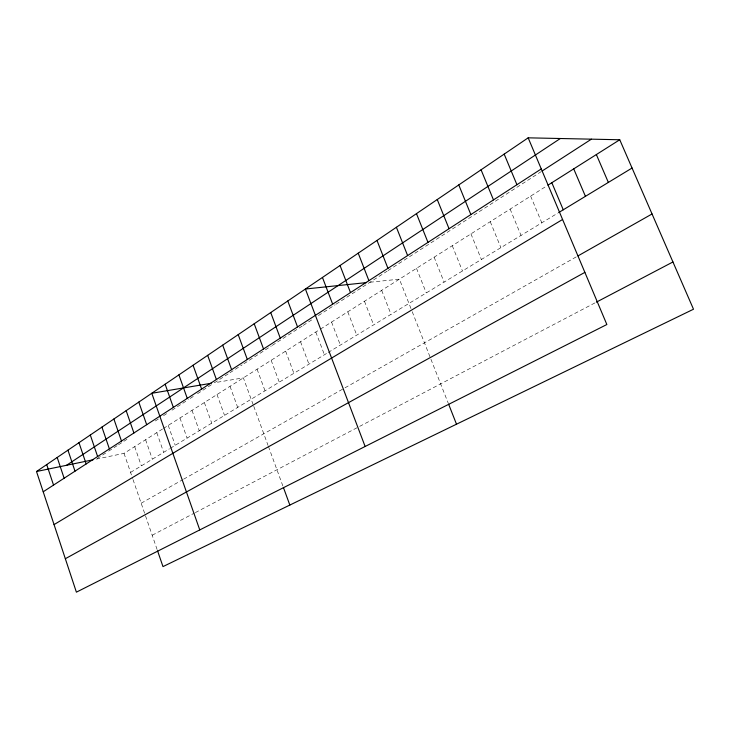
<?xml version="1.0" encoding="UTF-8"?>
<svg xmlns="http://www.w3.org/2000/svg" width="730" height="730" viewBox="0 0 730 730"><rect width="100%" height="100%" fill="white"/><g stroke="black" fill="none" stroke-linecap="round" stroke-linejoin="round"><path stroke-width="0.55" stroke-dasharray="3.65 2.74" d="M97.236 458.504L106.817 452.317M108.615 451.158L117.603 445.346M118.525 444.752L128.662 438.201M155.298 420.991L158.967 418.618M163.556 415.653L167.316 413.216M172.025 410.178L188.358 399.62M190.201 398.434L193.888 396.052M197.565 393.671L213.561 383.332M228.125 373.924L214.511 382.721L243.373 377.866L253.392 405.305M229.996 372.72L242.123 364.881M243.92 363.713L271.332 346.002M272.281 345.39L302.275 326.009M303.224 325.398L313.681 318.636M318.435 315.561L335.097 304.793M336.055 304.182L387.11 271.186M388.041 270.584L541.313 171.541M96.278 459.124L124.018 453.376L162.498 429.03M163.447 428.428L319.521 329.686M320.452 329.102L547.025 185.767M130.57 472.41L169.442 448.822M170.409 448.238L327.232 353.055M328.162 352.48L557.665 213.187M141.173 503.216L182.646 479.738M183.622 479.181L344.076 388.342M345.025 387.803L577.065 256.431M152.196 535.236L194.362 513.108M195.366 512.588L358.695 426.877M359.671 426.366L596.337 302.174M370 282.245L399.401 279.152L411.811 310.679M530.646 196.124L541.806 222.814M510.124 209.108L521.028 235.425M490.241 221.692L500.899 247.643M470.959 233.883L481.38 259.488M452.262 245.709L462.455 270.976M434.122 257.188L444.096 282.118M416.511 268.33L426.274 292.94M412.222 311.71L448.129 402.923M381.671 290.376L391.024 314.329M364.471 301.253L373.623 324.896M347.781 311.81L356.742 335.143M331.566 322.067L340.344 345.089M315.816 332.031L324.421 354.762M300.514 341.713L308.945 364.151M285.631 351.13L293.898 373.285M271.159 360.282L279.262 382.164M257.079 369.197L265.026 390.805M253.766 406.318L268.038 445.4M268.43 446.459L282.994 486.335M230.023 386.307L237.679 407.404M217.02 394.538L224.539 415.379M204.354 402.549L211.736 423.154M192.008 410.36L199.254 430.727M179.963 417.98L187.09 438.109M168.228 425.407L175.227 445.309M156.768 432.653L163.657 452.335M145.589 439.725L152.36 459.188M134.676 446.632L141.337 465.877M124.018 453.376L132.687 478.561M133.033 479.583L157.215 549.845"/><path stroke-width="1.09" d="M528.164 137.833L606.858 324.522L76.394 592.167L36.5 471.516L528.164 137.833L619.752 139.758L693.5 309.219L162.982 566.608L157.58 550.885M66.549 465.284L560.339 138.508M43.207 491.783L541.277 168.931M542.235 170.939L591.409 139.165M547.984 185.155L619.752 139.758M558.605 212.622L632.061 168.037M54.056 524.596L562.584 219.484M578.014 255.892L652.054 213.972M65.335 558.724L584.876 272.372M596.337 302.174L672.941 261.97M36.5 471.516L93.13 459.772M211.216 383.277L151.785 393.278L199.764 529.916M366.624 282.592L305.405 289.016L365.128 446.486M596.355 154.559L608.355 182.427M573.725 168.876L585.433 196.333M551.834 182.719L563.268 209.793M504.184 154.121L516.931 184.708M481.061 169.807L493.48 199.911M458.768 184.936L470.859 214.565M437.252 199.536L449.041 228.718M416.474 213.644L427.972 242.369M396.399 227.267L407.614 255.564M448.539 403.982L456.505 424.203M376.99 240.435L387.94 268.321M358.22 253.173L368.905 280.658M340.043 265.51L350.491 292.593M322.45 277.455L332.661 304.154M287.784 300.979L297.539 326.921M270.721 312.559L280.256 338.127M254.204 323.764L263.53 348.967M238.208 334.623L247.324 359.47M283.377 487.375L289.837 505.06M222.696 345.153L231.62 369.654M207.658 355.355L216.39 379.527M193.067 365.265L201.617 389.099M178.896 374.873L187.272 398.398M165.144 384.208L173.357 407.422M138.791 402.093L146.684 424.705M126.171 410.661L133.909 432.99M113.889 418.993L121.481 441.048M101.935 427.105L109.39 448.886M90.301 434.998L97.619 456.515M78.977 442.69L86.167 463.933M67.945 450.173L75.008 471.169M57.195 457.473L64.13 478.223M46.72 464.581L53.536 485.085"/></g></svg>
